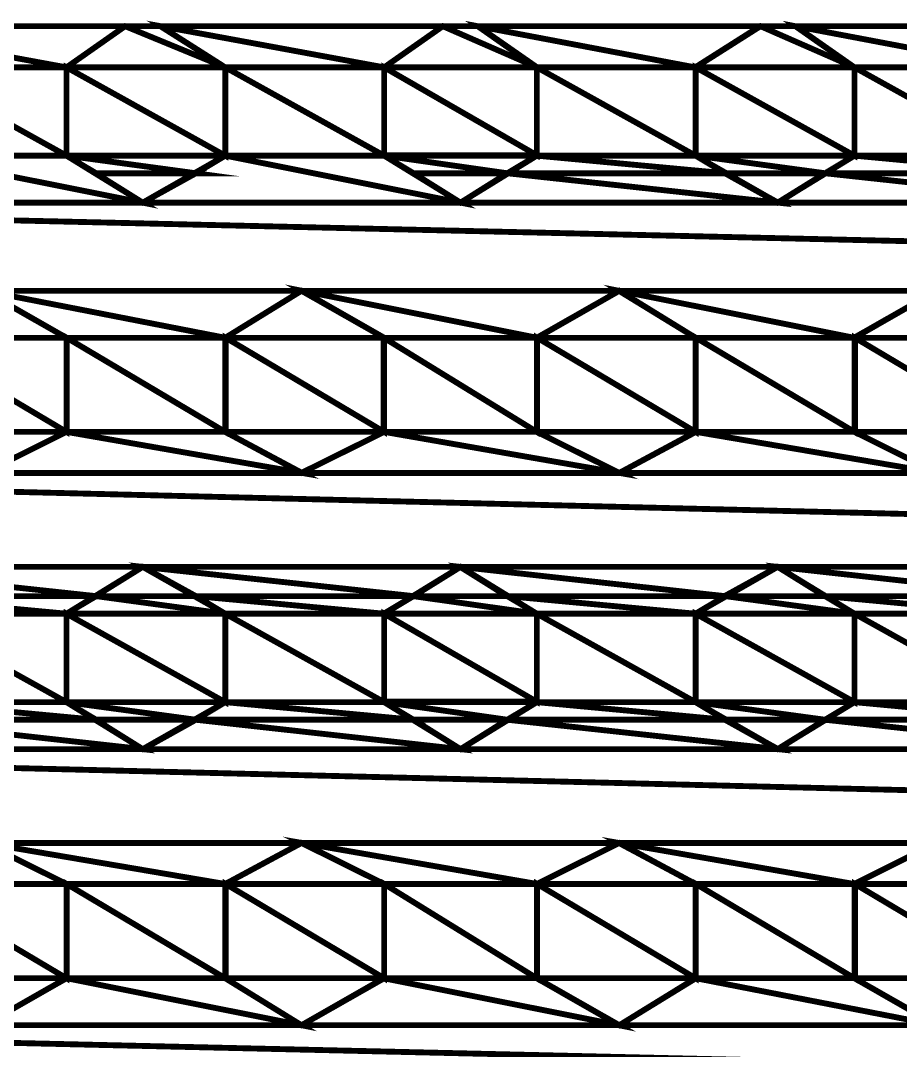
# Model space of a CAD drawing. Header units: metres. Extents: x -593 to 248, y 430 to 1024.
# Drawn here: x -407.53 to -401.18, y 551.01 to 558.44 of the extents above; entities that cross this region are included whole.
import ezdxf

# ---------------------------------------------------------------- set-up
doc = ezdxf.new("R2010")
doc.units = ezdxf.units.M
doc.header["$MEASUREMENT"] = 0
for name, color, linetype in [('C00-00-00-BLACK', 7, 'Continuous'), ('C62-64-65', 252, 'Continuous'), ('C93-95-97', 253, 'Continuous')]:
    doc.layers.add(name, color=color, linetype=linetype)

msp = doc.modelspace()

# ---------------------------------------------------------------- linework, layer by layer
at = {"layer": 'C00-00-00-BLACK', "const_width": 0.0423}
for points in [[(-413.0908, 558.3948), (-385.7358, 558.3948)], [(-407.1958, 558.0978), (-406.7728, 558.3948)], [(-406.5188, 558.3948), (-406.0508, 558.0978)], [(-404.9048, 558.0978), (-404.4818, 558.3948)], [(-404.2278, 558.3948), (-403.8038, 558.0978)], [(-402.6588, 558.0978), (-402.1938, 558.3948)], [(-401.9368, 558.3948), (-401.5128, 558.0978)], [(-407.1958, 558.0978), (-407.1958, 557.4608)], [(-406.0508, 558.0978), (-406.0508, 557.4608)], [(-404.9048, 558.0978), (-404.9048, 557.4608)], [(-403.8038, 558.0978), (-403.8038, 557.4608)], [(-402.6588, 558.0978), (-402.6588, 557.4608)], [(-401.5128, 558.0978), (-401.5128, 557.4608)], [(-407.1958, 557.4608), (-406.6458, 557.1218)], [(-406.6458, 557.1218), (-406.0508, 557.4608)], [(-404.9048, 557.4608), (-404.3538, 557.1218)], [(-404.3538, 557.1218), (-403.8038, 557.4608)], [(-402.6588, 557.4608), (-402.0668, 557.1218)], [(-402.0668, 557.1218), (-401.5128, 557.4608)], [(-407.7898, 556.4858), (-407.1958, 556.1468)], [(-406.0508, 556.1468), (-405.5008, 556.4858)], [(-405.5008, 556.4858), (-404.9048, 556.1468)], [(-403.8038, 556.1468), (-403.2088, 556.4858)], [(-403.2088, 556.4858), (-402.6588, 556.1468)], [(-401.5128, 556.1468), (-400.9208, 556.4858)], [(-407.1958, 556.1468), (-407.1958, 555.4678)], [(-406.0508, 556.1468), (-406.0508, 555.4678)], [(-404.9048, 556.1468), (-404.9048, 555.4678)], [(-403.8038, 556.1468), (-403.8038, 555.4678)], [(-402.6588, 556.1468), (-402.6588, 555.4678)], [(-401.5128, 556.1468), (-401.5128, 555.4678)], [(-407.7898, 555.1718), (-407.1958, 555.4678)], [(-406.0508, 555.4678), (-405.5008, 555.1718)], [(-405.5008, 555.1718), (-404.9048, 555.4678)], [(-403.8038, 555.4678), (-403.2088, 555.1718)], [(-403.2088, 555.1718), (-402.6588, 555.4678)], [(-401.5128, 555.4678), (-400.9208, 555.1718)], [(-407.1958, 554.1558), (-406.6458, 554.4938)], [(-406.6458, 554.4938), (-406.0508, 554.1558)], [(-404.9048, 554.1558), (-404.3538, 554.4938)], [(-404.3538, 554.4938), (-403.8038, 554.1558)], [(-402.6588, 554.1558), (-402.0668, 554.4938)], [(-402.0668, 554.4938), (-401.5128, 554.1558)], [(-407.1958, 554.1558), (-407.1958, 553.5178)], [(-406.0508, 554.1558), (-406.0508, 553.5178)], [(-404.9048, 554.1558), (-404.9048, 553.5178)], [(-403.8038, 554.1558), (-403.8038, 553.5178)], [(-402.6588, 554.1558), (-402.6588, 553.5178)], [(-401.5128, 554.1558), (-401.5128, 553.5178)], [(-407.1958, 553.5178), (-406.6458, 553.1788)], [(-406.6458, 553.1788), (-406.0508, 553.5178)], [(-404.9048, 553.5178), (-404.3538, 553.1788)], [(-404.3538, 553.1788), (-403.8038, 553.5178)], [(-402.6588, 553.5178), (-402.0668, 553.1788)], [(-402.0668, 553.1788), (-401.5128, 553.5178)], [(-407.7898, 552.5018), (-407.1958, 552.2058)], [(-406.0508, 552.2058), (-405.5008, 552.5018)], [(-405.5008, 552.5018), (-404.9048, 552.2058)], [(-403.8038, 552.2058), (-403.2088, 552.5018)], [(-403.2088, 552.5018), (-402.6588, 552.2058)], [(-401.5128, 552.2058), (-400.9208, 552.5018)], [(-407.1958, 552.2058), (-407.1958, 551.5258)], [(-406.0508, 552.2058), (-406.0508, 551.5258)], [(-404.9048, 552.2058), (-404.9048, 551.5258)], [(-403.8038, 552.2058), (-403.8038, 551.5258)], [(-402.6588, 552.2058), (-402.6588, 551.5258)], [(-401.5128, 552.2058), (-401.5128, 551.5258)], [(-407.7898, 551.1868), (-407.1958, 551.5258)], [(-406.0508, 551.5258), (-405.5008, 551.1868)], [(-405.5008, 551.1868), (-404.9048, 551.5258)], [(-403.8038, 551.5258), (-403.2088, 551.1868)], [(-403.2088, 551.1868), (-402.6588, 551.5258)], [(-401.5128, 551.5258), (-400.9208, 551.1868)]]:
    msp.add_lwpolyline(points, dxfattribs=at)
at = {"layer": 'C62-64-65', "const_width": 0.0423}
for points in [[(-406.7728, 558.3948), (-406.0508, 558.0978), (-407.1958, 558.0978), (-406.7728, 558.3948)], [(-406.5188, 558.3948), (-406.7728, 558.3948), (-406.0508, 558.0978), (-406.5188, 558.3948)], [(-404.4818, 558.3948), (-403.8018, 558.0978), (-404.9048, 558.0978), (-404.4818, 558.3948)], [(-404.2278, 558.3948), (-404.4818, 558.3948), (-403.8018, 558.0978), (-404.2278, 558.3948)], [(-402.1908, 558.3948), (-401.5128, 558.0978), (-402.6588, 558.0978), (-402.1908, 558.3948)], [(-401.9368, 558.3948), (-402.1908, 558.3948), (-401.5128, 558.0978), (-401.9368, 558.3948)], [(-406.0508, 558.0978), (-407.1958, 558.0978), (-406.0508, 557.4608), (-406.0508, 558.0978)], [(-407.1958, 558.0978), (-406.0508, 557.4608), (-407.1958, 557.4608), (-407.1958, 558.0978)], [(-403.8038, 558.0978), (-404.9048, 558.0978), (-403.8038, 557.4638), (-403.8038, 558.0978)], [(-404.9048, 558.0978), (-403.8038, 557.4638), (-404.9048, 557.4638), (-404.9048, 558.0978)], [(-401.5128, 558.0978), (-402.6588, 558.0978), (-401.5128, 557.4608), (-401.5128, 558.0978)], [(-402.6588, 558.0978), (-401.5128, 557.4608), (-402.6588, 557.4608), (-402.6588, 558.0978)], [(-407.1958, 557.4608), (-406.2628, 557.3338), (-406.9818, 557.3338), (-407.1958, 557.4608)], [(-404.9048, 557.4608), (-404.0168, 557.3338), (-404.6928, 557.3338), (-404.9048, 557.4608)], [(-402.6588, 557.4608), (-401.7248, 557.3338), (-402.4448, 557.3338), (-402.6588, 557.4608)], [(-406.0508, 557.4608), (-407.1958, 557.4608), (-406.2628, 557.3338), (-406.0508, 557.4608)], [(-403.8038, 557.4608), (-404.9048, 557.4608), (-404.0168, 557.3338), (-403.8038, 557.4608)], [(-401.5128, 557.4608), (-402.6588, 557.4608), (-401.7248, 557.3338), (-401.5128, 557.4608)], [(-406.9848, 557.3338), (-406.2628, 557.3338), (-406.6458, 557.1218), (-406.9848, 557.3338)], [(-404.6928, 557.3338), (-404.0168, 557.3338), (-404.3538, 557.1218), (-404.6928, 557.3338)], [(-402.4468, 557.3338), (-401.7248, 557.3338), (-402.0668, 557.1218), (-402.4468, 557.3338)], [(-407.7898, 556.4858), (-407.1958, 556.1468), (-408.3428, 556.1468), (-407.7898, 556.4858)], [(-405.5008, 556.4858), (-404.9048, 556.1468), (-406.0508, 556.1468), (-405.5008, 556.4858)], [(-403.2088, 556.4858), (-402.6588, 556.1468), (-403.8038, 556.1468), (-403.2088, 556.4858)], [(-400.9208, 556.4858), (-400.3678, 556.1468), (-401.5128, 556.1468), (-400.9208, 556.4858)], [(-407.1958, 556.1468), (-408.3398, 556.1468), (-407.1958, 555.4678), (-407.1958, 556.1468)], [(-408.3398, 556.1468), (-407.1958, 555.4678), (-408.3398, 555.4678), (-408.3398, 556.1468)], [(-404.9048, 556.1468), (-406.0478, 556.1468), (-404.9048, 555.4678), (-404.9048, 556.1468)], [(-406.0478, 556.1468), (-404.9048, 555.4678), (-406.0478, 555.4678), (-406.0478, 556.1468)], [(-402.6588, 556.1468), (-403.8018, 556.1468), (-402.6588, 555.4678), (-402.6588, 556.1468)], [(-403.8018, 556.1468), (-402.6588, 555.4678), (-403.8018, 555.4678), (-403.8018, 556.1468)], [(-400.3678, 556.1468), (-401.5098, 556.1468), (-400.3678, 555.4678), (-400.3678, 556.1468)], [(-401.5098, 556.1468), (-400.3678, 555.4678), (-401.5098, 555.4678), (-401.5098, 556.1468)], [(-408.3428, 555.4678), (-407.1958, 555.4678), (-407.7898, 555.1718), (-408.3428, 555.4678)], [(-406.0508, 555.4678), (-404.9048, 555.4678), (-405.5008, 555.1718), (-406.0508, 555.4678)], [(-403.8038, 555.4678), (-402.6588, 555.4678), (-403.2088, 555.1718), (-403.8038, 555.4678)], [(-401.5128, 555.4678), (-400.3678, 555.4678), (-400.9208, 555.1718), (-401.5128, 555.4678)], [(-406.6458, 554.4938), (-406.2628, 554.2828), (-406.9848, 554.2828), (-406.6458, 554.4938)], [(-404.3538, 554.4938), (-404.0168, 554.2828), (-404.6928, 554.2828), (-404.3538, 554.4938)], [(-402.0668, 554.4938), (-401.7248, 554.2828), (-402.4468, 554.2828), (-402.0668, 554.4938)], [(-406.2628, 554.2828), (-406.9818, 554.2828), (-406.0508, 554.1558), (-406.2628, 554.2828)], [(-406.9818, 554.2828), (-406.0508, 554.1558), (-407.1958, 554.1558), (-406.9818, 554.2828)], [(-404.0168, 554.2828), (-404.6958, 554.2828), (-403.8038, 554.1558), (-404.0168, 554.2828)], [(-404.6958, 554.2828), (-403.8038, 554.1558), (-404.9078, 554.1558), (-404.6958, 554.2828)], [(-401.7248, 554.2828), (-402.4448, 554.2828), (-401.5128, 554.1558), (-401.7248, 554.2828)], [(-402.4448, 554.2828), (-401.5128, 554.1558), (-402.6588, 554.1558), (-402.4448, 554.2828)], [(-406.0508, 554.1558), (-407.1958, 554.1558), (-406.0508, 553.5178), (-406.0508, 554.1558)], [(-407.1958, 554.1558), (-406.0508, 553.5178), (-407.1958, 553.5178), (-407.1958, 554.1558)], [(-403.8038, 554.1558), (-404.9048, 554.1558), (-403.8038, 553.5208), (-403.8038, 554.1558)], [(-404.9048, 554.1558), (-403.8038, 553.5208), (-404.9048, 553.5208), (-404.9048, 554.1558)], [(-401.5128, 554.1558), (-402.6588, 554.1558), (-401.5128, 553.5178), (-401.5128, 554.1558)], [(-402.6588, 554.1558), (-401.5128, 553.5178), (-402.6588, 553.5178), (-402.6588, 554.1558)], [(-407.1958, 553.5178), (-406.2628, 553.3908), (-406.9818, 553.3908), (-407.1958, 553.5178)], [(-404.9048, 553.5178), (-404.0168, 553.3908), (-404.6928, 553.3908), (-404.9048, 553.5178)], [(-402.6588, 553.5178), (-401.7248, 553.3908), (-402.4448, 553.3908), (-402.6588, 553.5178)], [(-406.0508, 553.5178), (-407.1958, 553.5178), (-406.2628, 553.3908), (-406.0508, 553.5178)], [(-403.8038, 553.5178), (-404.9048, 553.5178), (-404.0168, 553.3908), (-403.8038, 553.5178)], [(-401.5128, 553.5178), (-402.6588, 553.5178), (-401.7248, 553.3908), (-401.5128, 553.5178)], [(-406.9848, 553.3908), (-406.2628, 553.3908), (-406.6458, 553.1788), (-406.9848, 553.3908)], [(-404.6928, 553.3908), (-404.0168, 553.3908), (-404.3538, 553.1788), (-404.6928, 553.3908)], [(-402.4468, 553.3908), (-401.7248, 553.3908), (-402.0668, 553.1788), (-402.4468, 553.3908)], [(-407.7898, 552.5018), (-407.1958, 552.2058), (-408.3428, 552.2058), (-407.7898, 552.5018)], [(-405.5008, 552.5018), (-404.9048, 552.2058), (-406.0508, 552.2058), (-405.5008, 552.5018)], [(-403.2088, 552.5018), (-402.6588, 552.2058), (-403.8038, 552.2058), (-403.2088, 552.5018)], [(-400.9208, 552.5018), (-400.3678, 552.2058), (-401.5128, 552.2058), (-400.9208, 552.5018)], [(-407.1958, 552.2058), (-408.3398, 552.2058), (-407.1958, 551.5258), (-407.1958, 552.2058)], [(-408.3398, 552.2058), (-407.1958, 551.5258), (-408.3398, 551.5258), (-408.3398, 552.2058)], [(-404.9048, 552.2058), (-406.0478, 552.2058), (-404.9048, 551.5258), (-404.9048, 552.2058)], [(-406.0478, 552.2058), (-404.9048, 551.5258), (-406.0478, 551.5258), (-406.0478, 552.2058)], [(-402.6588, 552.2058), (-403.8018, 552.2058), (-402.6588, 551.5258), (-402.6588, 552.2058)], [(-403.8018, 552.2058), (-402.6588, 551.5258), (-403.8018, 551.5258), (-403.8018, 552.2058)], [(-400.3678, 552.2058), (-401.5098, 552.2058), (-400.3678, 551.5258), (-400.3678, 552.2058)], [(-401.5098, 552.2058), (-400.3678, 551.5258), (-401.5098, 551.5258), (-401.5098, 552.2058)], [(-408.3428, 551.5258), (-407.1958, 551.5258), (-407.7898, 551.1868), (-408.3428, 551.5258)], [(-406.0508, 551.5258), (-404.9048, 551.5258), (-405.5008, 551.1868), (-406.0508, 551.5258)], [(-403.8038, 551.5258), (-402.6588, 551.5258), (-403.2088, 551.1868), (-403.8038, 551.5258)], [(-401.5128, 551.5258), (-400.3678, 551.5258), (-400.9208, 551.1868), (-401.5128, 551.5258)]]:
    msp.add_lwpolyline(points, close=True, dxfattribs=at)
at = {"layer": 'C62-64-65'}
for points in [[(-406.7728, 558.3948), (-406.0508, 558.0978), (-407.1958, 558.0978), (-406.7728, 558.3948)], [(-406.5188, 558.3948), (-406.7728, 558.3948), (-406.0508, 558.0978), (-406.5188, 558.3948)], [(-404.4818, 558.3948), (-403.8018, 558.0978), (-404.9048, 558.0978), (-404.4818, 558.3948)], [(-404.2278, 558.3948), (-404.4818, 558.3948), (-403.8018, 558.0978), (-404.2278, 558.3948)], [(-402.1908, 558.3948), (-401.5128, 558.0978), (-402.6588, 558.0978), (-402.1908, 558.3948)], [(-401.9368, 558.3948), (-402.1908, 558.3948), (-401.5128, 558.0978), (-401.9368, 558.3948)], [(-406.0508, 558.0978), (-407.1958, 558.0978), (-406.0508, 557.4608), (-406.0508, 558.0978)], [(-407.1958, 558.0978), (-406.0508, 557.4608), (-407.1958, 557.4608), (-407.1958, 558.0978)], [(-403.8038, 558.0978), (-404.9048, 558.0978), (-403.8038, 557.4638), (-403.8038, 558.0978)], [(-404.9048, 558.0978), (-403.8038, 557.4638), (-404.9048, 557.4638), (-404.9048, 558.0978)], [(-401.5128, 558.0978), (-402.6588, 558.0978), (-401.5128, 557.4608), (-401.5128, 558.0978)], [(-402.6588, 558.0978), (-401.5128, 557.4608), (-402.6588, 557.4608), (-402.6588, 558.0978)], [(-406.0508, 557.4608), (-407.1958, 557.4608), (-406.2628, 557.3338), (-406.0508, 557.4608)], [(-407.1958, 557.4608), (-406.2628, 557.3338), (-406.9818, 557.3338), (-407.1958, 557.4608)], [(-403.8038, 557.4608), (-404.9048, 557.4608), (-404.0168, 557.3338), (-403.8038, 557.4608)], [(-404.9048, 557.4608), (-404.0168, 557.3338), (-404.6928, 557.3338), (-404.9048, 557.4608)], [(-401.5128, 557.4608), (-402.6588, 557.4608), (-401.7248, 557.3338), (-401.5128, 557.4608)], [(-402.6588, 557.4608), (-401.7248, 557.3338), (-402.4448, 557.3338), (-402.6588, 557.4608)], [(-406.9848, 557.3338), (-406.2628, 557.3338), (-406.6458, 557.1218), (-406.9848, 557.3338)], [(-404.6928, 557.3338), (-404.0168, 557.3338), (-404.3538, 557.1218), (-404.6928, 557.3338)], [(-402.4468, 557.3338), (-401.7248, 557.3338), (-402.0668, 557.1218), (-402.4468, 557.3338)], [(-407.7898, 556.4858), (-407.1958, 556.1468), (-408.3428, 556.1468), (-407.7898, 556.4858)], [(-405.5008, 556.4858), (-404.9048, 556.1468), (-406.0508, 556.1468), (-405.5008, 556.4858)], [(-403.2088, 556.4858), (-402.6588, 556.1468), (-403.8038, 556.1468), (-403.2088, 556.4858)], [(-400.9208, 556.4858), (-400.3678, 556.1468), (-401.5128, 556.1468), (-400.9208, 556.4858)], [(-407.1958, 556.1468), (-408.3398, 556.1468), (-407.1958, 555.4678), (-407.1958, 556.1468)], [(-408.3398, 556.1468), (-407.1958, 555.4678), (-408.3398, 555.4678), (-408.3398, 556.1468)], [(-404.9048, 556.1468), (-406.0478, 556.1468), (-404.9048, 555.4678), (-404.9048, 556.1468)], [(-406.0478, 556.1468), (-404.9048, 555.4678), (-406.0478, 555.4678), (-406.0478, 556.1468)], [(-402.6588, 556.1468), (-403.8018, 556.1468), (-402.6588, 555.4678), (-402.6588, 556.1468)], [(-403.8018, 556.1468), (-402.6588, 555.4678), (-403.8018, 555.4678), (-403.8018, 556.1468)], [(-400.3678, 556.1468), (-401.5098, 556.1468), (-400.3678, 555.4678), (-400.3678, 556.1468)], [(-401.5098, 556.1468), (-400.3678, 555.4678), (-401.5098, 555.4678), (-401.5098, 556.1468)], [(-408.3428, 555.4678), (-407.1958, 555.4678), (-407.7898, 555.1718), (-408.3428, 555.4678)], [(-406.0508, 555.4678), (-404.9048, 555.4678), (-405.5008, 555.1718), (-406.0508, 555.4678)], [(-403.8038, 555.4678), (-402.6588, 555.4678), (-403.2088, 555.1718), (-403.8038, 555.4678)], [(-401.5128, 555.4678), (-400.3678, 555.4678), (-400.9208, 555.1718), (-401.5128, 555.4678)], [(-406.6458, 554.4938), (-406.2628, 554.2828), (-406.9848, 554.2828), (-406.6458, 554.4938)], [(-404.3538, 554.4938), (-404.0168, 554.2828), (-404.6928, 554.2828), (-404.3538, 554.4938)], [(-402.0668, 554.4938), (-401.7248, 554.2828), (-402.4468, 554.2828), (-402.0668, 554.4938)], [(-406.9818, 554.2828), (-406.0508, 554.1558), (-407.1958, 554.1558), (-406.9818, 554.2828)], [(-406.2628, 554.2828), (-406.9818, 554.2828), (-406.0508, 554.1558), (-406.2628, 554.2828)], [(-404.6958, 554.2828), (-403.8038, 554.1558), (-404.9078, 554.1558), (-404.6958, 554.2828)], [(-404.0168, 554.2828), (-404.6958, 554.2828), (-403.8038, 554.1558), (-404.0168, 554.2828)], [(-402.4448, 554.2828), (-401.5128, 554.1558), (-402.6588, 554.1558), (-402.4448, 554.2828)], [(-401.7248, 554.2828), (-402.4448, 554.2828), (-401.5128, 554.1558), (-401.7248, 554.2828)], [(-406.0508, 554.1558), (-407.1958, 554.1558), (-406.0508, 553.5178), (-406.0508, 554.1558)], [(-407.1958, 554.1558), (-406.0508, 553.5178), (-407.1958, 553.5178), (-407.1958, 554.1558)], [(-403.8038, 554.1558), (-404.9048, 554.1558), (-403.8038, 553.5208), (-403.8038, 554.1558)], [(-404.9048, 554.1558), (-403.8038, 553.5208), (-404.9048, 553.5208), (-404.9048, 554.1558)], [(-401.5128, 554.1558), (-402.6588, 554.1558), (-401.5128, 553.5178), (-401.5128, 554.1558)], [(-402.6588, 554.1558), (-401.5128, 553.5178), (-402.6588, 553.5178), (-402.6588, 554.1558)], [(-406.0508, 553.5178), (-407.1958, 553.5178), (-406.2628, 553.3908), (-406.0508, 553.5178)], [(-407.1958, 553.5178), (-406.2628, 553.3908), (-406.9818, 553.3908), (-407.1958, 553.5178)], [(-403.8038, 553.5178), (-404.9048, 553.5178), (-404.0168, 553.3908), (-403.8038, 553.5178)], [(-404.9048, 553.5178), (-404.0168, 553.3908), (-404.6928, 553.3908), (-404.9048, 553.5178)], [(-401.5128, 553.5178), (-402.6588, 553.5178), (-401.7248, 553.3908), (-401.5128, 553.5178)], [(-402.6588, 553.5178), (-401.7248, 553.3908), (-402.4448, 553.3908), (-402.6588, 553.5178)], [(-406.9848, 553.3908), (-406.2628, 553.3908), (-406.6458, 553.1788), (-406.9848, 553.3908)], [(-404.6928, 553.3908), (-404.0168, 553.3908), (-404.3538, 553.1788), (-404.6928, 553.3908)], [(-402.4468, 553.3908), (-401.7248, 553.3908), (-402.0668, 553.1788), (-402.4468, 553.3908)], [(-407.7898, 552.5018), (-407.1958, 552.2058), (-408.3428, 552.2058), (-407.7898, 552.5018)], [(-405.5008, 552.5018), (-404.9048, 552.2058), (-406.0508, 552.2058), (-405.5008, 552.5018)], [(-403.2088, 552.5018), (-402.6588, 552.2058), (-403.8038, 552.2058), (-403.2088, 552.5018)], [(-400.9208, 552.5018), (-400.3678, 552.2058), (-401.5128, 552.2058), (-400.9208, 552.5018)], [(-407.1958, 552.2058), (-408.3398, 552.2058), (-407.1958, 551.5258), (-407.1958, 552.2058)], [(-408.3398, 552.2058), (-407.1958, 551.5258), (-408.3398, 551.5258), (-408.3398, 552.2058)], [(-404.9048, 552.2058), (-406.0478, 552.2058), (-404.9048, 551.5258), (-404.9048, 552.2058)], [(-406.0478, 552.2058), (-404.9048, 551.5258), (-406.0478, 551.5258), (-406.0478, 552.2058)], [(-402.6588, 552.2058), (-403.8018, 552.2058), (-402.6588, 551.5258), (-402.6588, 552.2058)], [(-403.8018, 552.2058), (-402.6588, 551.5258), (-403.8018, 551.5258), (-403.8018, 552.2058)], [(-400.3678, 552.2058), (-401.5098, 552.2058), (-400.3678, 551.5258), (-400.3678, 552.2058)], [(-401.5098, 552.2058), (-400.3678, 551.5258), (-401.5098, 551.5258), (-401.5098, 552.2058)], [(-408.3428, 551.5258), (-407.1958, 551.5258), (-407.7898, 551.1868), (-408.3428, 551.5258)], [(-406.0508, 551.5258), (-404.9048, 551.5258), (-405.5008, 551.1868), (-406.0508, 551.5258)], [(-403.8038, 551.5258), (-402.6588, 551.5258), (-403.2088, 551.1868), (-403.8038, 551.5258)], [(-401.5128, 551.5258), (-400.3678, 551.5258), (-400.9208, 551.1868), (-401.5128, 551.5258)]]:
    msp.add_lwpolyline(points, close=True, dxfattribs=at)
at = {"layer": 'C93-95-97', "const_width": 0.0423}
for points in [[(-406.7728, 558.3948), (-408.8078, 558.3948), (-407.1958, 558.0978), (-406.7728, 558.3948)], [(-408.8078, 558.3948), (-407.1958, 558.0978), (-408.3428, 558.0978), (-408.8078, 558.3948)], [(-404.4818, 558.3948), (-406.5168, 558.3948), (-404.9048, 558.0978), (-404.4818, 558.3948)], [(-406.5168, 558.3948), (-404.9048, 558.0978), (-406.0508, 558.0978), (-406.5168, 558.3948)], [(-402.1938, 558.3948), (-404.2298, 558.3948), (-402.6618, 558.0978), (-402.1938, 558.3948)], [(-404.2298, 558.3948), (-402.6618, 558.0978), (-403.8068, 558.0978), (-404.2298, 558.3948)], [(-399.9018, 558.3948), (-401.9388, 558.3948), (-400.3708, 558.0978), (-399.9018, 558.3948)], [(-401.9388, 558.3948), (-400.3708, 558.0978), (-401.5158, 558.0978), (-401.9388, 558.3948)], [(-407.1958, 558.0978), (-408.3428, 558.0978), (-407.1958, 557.4608), (-407.1958, 558.0978)], [(-408.3428, 558.0978), (-407.1958, 557.4608), (-408.3428, 557.4608), (-408.3428, 558.0978)], [(-404.9048, 558.0978), (-406.0508, 558.0978), (-404.9048, 557.4608), (-404.9048, 558.0978)], [(-406.0508, 558.0978), (-404.9048, 557.4608), (-406.0508, 557.4608), (-406.0508, 558.0978)], [(-402.6588, 558.0978), (-403.8038, 558.0978), (-402.6588, 557.4608), (-402.6588, 558.0978)], [(-403.8038, 558.0978), (-402.6588, 557.4608), (-403.8038, 557.4608), (-403.8038, 558.0978)], [(-400.3678, 558.0978), (-401.5128, 558.0978), (-400.3678, 557.4608), (-400.3678, 558.0978)], [(-401.5128, 558.0978), (-400.3678, 557.4608), (-401.5128, 557.4608), (-401.5128, 558.0978)], [(-408.3428, 557.4608), (-406.6458, 557.1218), (-408.9348, 557.1218), (-408.3428, 557.4608)], [(-407.1958, 557.4608), (-408.3428, 557.4608), (-406.6458, 557.1218), (-407.1958, 557.4608)], [(-406.0508, 557.4608), (-404.3538, 557.1218), (-406.6428, 557.1218), (-406.0508, 557.4608)], [(-404.9048, 557.4608), (-406.0508, 557.4608), (-404.3538, 557.1218), (-404.9048, 557.4608)], [(-402.6588, 557.4608), (-403.8038, 557.4608), (-402.4468, 557.3338), (-402.6588, 557.4608)], [(-403.8038, 557.4608), (-402.4468, 557.3338), (-404.0168, 557.3338), (-403.8038, 557.4608)], [(-400.3678, 557.4608), (-401.5128, 557.4608), (-400.1558, 557.3338), (-400.3678, 557.4608)], [(-401.5128, 557.4608), (-400.1558, 557.3338), (-401.7248, 557.3338), (-401.5128, 557.4608)], [(-404.0168, 557.3338), (-402.0638, 557.1218), (-404.3538, 557.1218), (-404.0168, 557.3338)], [(-402.4468, 557.3338), (-404.0168, 557.3338), (-402.0638, 557.1218), (-402.4468, 557.3338)], [(-401.7248, 557.3338), (-399.7728, 557.1218), (-402.0638, 557.1218), (-401.7248, 557.3338)], [(-400.1558, 557.3338), (-401.7248, 557.3338), (-399.7728, 557.1218), (-400.1558, 557.3338)], [(-413.0908, 557.1218), (-385.7358, 556.4858), (-413.0908, 556.4858), (-413.0908, 557.1218)], [(-385.7358, 557.1218), (-413.0908, 557.1218), (-385.7358, 556.4858), (-385.7358, 557.1218)], [(-407.7908, 556.4858), (-406.0508, 556.1468), (-407.1958, 556.1468), (-407.7908, 556.4858)], [(-405.4978, 556.4858), (-403.8018, 556.1468), (-404.9048, 556.1468), (-405.4978, 556.4858)], [(-403.2118, 556.4858), (-401.5158, 556.1468), (-402.6588, 556.1468), (-403.2118, 556.4858)], [(-405.5008, 556.4858), (-407.7908, 556.4858), (-406.0508, 556.1468), (-405.5008, 556.4858)], [(-403.2088, 556.4858), (-405.4978, 556.4858), (-403.8018, 556.1468), (-403.2088, 556.4858)], [(-400.9208, 556.4858), (-403.2118, 556.4858), (-401.5158, 556.1468), (-400.9208, 556.4858)], [(-406.0508, 556.1468), (-407.1948, 556.1468), (-406.0508, 555.4678), (-406.0508, 556.1468)], [(-407.1948, 556.1468), (-406.0508, 555.4678), (-407.1948, 555.4678), (-407.1948, 556.1468)], [(-403.8038, 556.1468), (-404.9078, 556.1468), (-403.8038, 555.4678), (-403.8038, 556.1468)], [(-404.9078, 556.1468), (-403.8038, 555.4678), (-404.9078, 555.4678), (-404.9078, 556.1468)], [(-401.5128, 556.1468), (-402.6568, 556.1468), (-401.5128, 555.4678), (-401.5128, 556.1468)], [(-402.6568, 556.1468), (-401.5128, 555.4678), (-402.6568, 555.4678), (-402.6568, 556.1468)], [(-407.1958, 555.4678), (-405.4978, 555.1718), (-407.7898, 555.1718), (-407.1958, 555.4678)], [(-406.0508, 555.4678), (-407.1958, 555.4678), (-405.4978, 555.1718), (-406.0508, 555.4678)], [(-404.9048, 555.4678), (-403.2088, 555.1718), (-405.5008, 555.1718), (-404.9048, 555.4678)], [(-403.8038, 555.4678), (-404.9048, 555.4678), (-403.2088, 555.1718), (-403.8038, 555.4678)], [(-402.6568, 555.4678), (-400.9178, 555.1718), (-403.2088, 555.1718), (-402.6568, 555.4678)], [(-401.5128, 555.4678), (-402.6568, 555.4678), (-400.9178, 555.1718), (-401.5128, 555.4678)], [(-413.0908, 555.1718), (-385.7358, 554.4938), (-413.0908, 554.4938), (-413.0908, 555.1718)], [(-385.7358, 555.1718), (-413.0908, 555.1718), (-385.7358, 554.4938), (-385.7358, 555.1718)], [(-406.6458, 554.4938), (-408.9378, 554.4938), (-406.9848, 554.2828), (-406.6458, 554.4938)], [(-408.9378, 554.4938), (-406.9848, 554.2828), (-408.5528, 554.2828), (-408.9378, 554.4938)], [(-404.3538, 554.4938), (-406.6458, 554.4938), (-404.6928, 554.2828), (-404.3538, 554.4938)], [(-406.6458, 554.4938), (-404.6928, 554.2828), (-406.2628, 554.2828), (-406.6458, 554.4938)], [(-402.0668, 554.4938), (-404.3568, 554.4938), (-402.4498, 554.2828), (-402.0668, 554.4938)], [(-404.3568, 554.4938), (-402.4498, 554.2828), (-404.0198, 554.2828), (-404.3568, 554.4938)], [(-399.7748, 554.4938), (-402.0668, 554.4938), (-400.1578, 554.2828), (-399.7748, 554.4938)], [(-402.0668, 554.4938), (-400.1578, 554.2828), (-401.7278, 554.2828), (-402.0668, 554.4938)], [(-406.9848, 554.2828), (-408.5528, 554.2828), (-407.1958, 554.1558), (-406.9848, 554.2828)], [(-408.5528, 554.2828), (-407.1958, 554.1558), (-408.3428, 554.1558), (-408.5528, 554.2828)], [(-404.6928, 554.2828), (-406.2628, 554.2828), (-404.9048, 554.1558), (-404.6928, 554.2828)], [(-406.2628, 554.2828), (-404.9048, 554.1558), (-406.0508, 554.1558), (-406.2628, 554.2828)], [(-402.4468, 554.2828), (-404.0168, 554.2828), (-402.6588, 554.1558), (-402.4468, 554.2828)], [(-404.0168, 554.2828), (-402.6588, 554.1558), (-403.8038, 554.1558), (-404.0168, 554.2828)], [(-400.1558, 554.2828), (-401.7248, 554.2828), (-400.3678, 554.1558), (-400.1558, 554.2828)], [(-401.7248, 554.2828), (-400.3678, 554.1558), (-401.5128, 554.1558), (-401.7248, 554.2828)], [(-407.1958, 554.1558), (-408.3428, 554.1558), (-407.1958, 553.5178), (-407.1958, 554.1558)], [(-408.3428, 554.1558), (-407.1958, 553.5178), (-408.3428, 553.5178), (-408.3428, 554.1558)], [(-404.9048, 554.1558), (-406.0508, 554.1558), (-404.9048, 553.5178), (-404.9048, 554.1558)], [(-406.0508, 554.1558), (-404.9048, 553.5178), (-406.0508, 553.5178), (-406.0508, 554.1558)], [(-402.6588, 554.1558), (-403.8038, 554.1558), (-402.6588, 553.5178), (-402.6588, 554.1558)], [(-403.8038, 554.1558), (-402.6588, 553.5178), (-403.8038, 553.5178), (-403.8038, 554.1558)], [(-400.3678, 554.1558), (-401.5128, 554.1558), (-400.3678, 553.5178), (-400.3678, 554.1558)], [(-401.5128, 554.1558), (-400.3678, 553.5178), (-401.5128, 553.5178), (-401.5128, 554.1558)], [(-407.1958, 553.5178), (-408.3428, 553.5178), (-406.9848, 553.3908), (-407.1958, 553.5178)], [(-408.3428, 553.5178), (-406.9848, 553.3908), (-408.5528, 553.3908), (-408.3428, 553.5178)], [(-404.9048, 553.5178), (-406.0508, 553.5178), (-404.6928, 553.3908), (-404.9048, 553.5178)], [(-406.0508, 553.5178), (-404.6928, 553.3908), (-406.2628, 553.3908), (-406.0508, 553.5178)], [(-402.6588, 553.5178), (-403.8038, 553.5178), (-402.4468, 553.3908), (-402.6588, 553.5178)], [(-403.8038, 553.5178), (-402.4468, 553.3908), (-404.0168, 553.3908), (-403.8038, 553.5178)], [(-400.3678, 553.5178), (-401.5128, 553.5178), (-400.1558, 553.3908), (-400.3678, 553.5178)], [(-401.5128, 553.5178), (-400.1558, 553.3908), (-401.7248, 553.3908), (-401.5128, 553.5178)], [(-408.5528, 553.3908), (-406.6458, 553.1788), (-408.9348, 553.1788), (-408.5528, 553.3908)], [(-406.9848, 553.3908), (-408.5528, 553.3908), (-406.6458, 553.1788), (-406.9848, 553.3908)], [(-406.2628, 553.3908), (-404.3538, 553.1788), (-406.6428, 553.1788), (-406.2628, 553.3908)], [(-404.6928, 553.3908), (-406.2628, 553.3908), (-404.3538, 553.1788), (-404.6928, 553.3908)], [(-404.0168, 553.3908), (-402.0638, 553.1788), (-404.3538, 553.1788), (-404.0168, 553.3908)], [(-402.4468, 553.3908), (-404.0168, 553.3908), (-402.0638, 553.1788), (-402.4468, 553.3908)], [(-401.7248, 553.3908), (-399.7728, 553.1788), (-402.0638, 553.1788), (-401.7248, 553.3908)], [(-400.1558, 553.3908), (-401.7248, 553.3908), (-399.7728, 553.1788), (-400.1558, 553.3908)], [(-413.0908, 553.1788), (-385.7358, 552.5018), (-413.0908, 552.5018), (-413.0908, 553.1788)], [(-385.7358, 553.1788), (-413.0908, 553.1788), (-385.7358, 552.5018), (-385.7358, 553.1788)], [(-405.5008, 552.5018), (-407.7908, 552.5018), (-406.0508, 552.2058), (-405.5008, 552.5018)], [(-407.7908, 552.5018), (-406.0508, 552.2058), (-407.1958, 552.2058), (-407.7908, 552.5018)], [(-403.2088, 552.5018), (-405.4978, 552.5018), (-403.8018, 552.2058), (-403.2088, 552.5018)], [(-405.4978, 552.5018), (-403.8018, 552.2058), (-404.9048, 552.2058), (-405.4978, 552.5018)], [(-400.9208, 552.5018), (-403.2118, 552.5018), (-401.5158, 552.2058), (-400.9208, 552.5018)], [(-403.2118, 552.5018), (-401.5158, 552.2058), (-402.6588, 552.2058), (-403.2118, 552.5018)], [(-406.0508, 552.2058), (-407.1948, 552.2058), (-406.0508, 551.5258), (-406.0508, 552.2058)], [(-407.1948, 552.2058), (-406.0508, 551.5258), (-407.1948, 551.5258), (-407.1948, 552.2058)], [(-403.8038, 552.2058), (-404.9048, 552.2058), (-403.8038, 551.5258), (-403.8038, 552.2058)], [(-404.9048, 552.2058), (-403.8038, 551.5258), (-404.9048, 551.5258), (-404.9048, 552.2058)], [(-401.5128, 552.2058), (-402.6568, 552.2058), (-401.5128, 551.5258), (-401.5128, 552.2058)], [(-402.6568, 552.2058), (-401.5128, 551.5258), (-402.6568, 551.5258), (-402.6568, 552.2058)], [(-407.1958, 551.5258), (-405.5008, 551.1868), (-407.7898, 551.1868), (-407.1958, 551.5258)], [(-406.0508, 551.5258), (-407.1958, 551.5258), (-405.5008, 551.1868), (-406.0508, 551.5258)], [(-404.9078, 551.5258), (-403.2118, 551.1868), (-405.5008, 551.1868), (-404.9078, 551.5258)], [(-403.8038, 551.5258), (-404.9078, 551.5258), (-403.2118, 551.1868), (-403.8038, 551.5258)], [(-402.6568, 551.5258), (-400.9178, 551.1868), (-403.2088, 551.1868), (-402.6568, 551.5258)], [(-401.5128, 551.5258), (-402.6568, 551.5258), (-400.9178, 551.1868), (-401.5128, 551.5258)], [(-413.0908, 551.1868), (-385.7358, 550.5528), (-413.0908, 550.5528), (-413.0908, 551.1868)], [(-385.7358, 551.1868), (-413.0908, 551.1868), (-385.7358, 550.5528), (-385.7358, 551.1868)]]:
    msp.add_lwpolyline(points, close=True, dxfattribs=at)
at = {"layer": 'C93-95-97'}
for points in [[(-406.7728, 558.3948), (-408.8078, 558.3948), (-407.1958, 558.0978), (-406.7728, 558.3948)], [(-408.8078, 558.3948), (-407.1958, 558.0978), (-408.3428, 558.0978), (-408.8078, 558.3948)], [(-404.4818, 558.3948), (-406.5168, 558.3948), (-404.9048, 558.0978), (-404.4818, 558.3948)], [(-406.5168, 558.3948), (-404.9048, 558.0978), (-406.0508, 558.0978), (-406.5168, 558.3948)], [(-402.1938, 558.3948), (-404.2298, 558.3948), (-402.6618, 558.0978), (-402.1938, 558.3948)], [(-404.2298, 558.3948), (-402.6618, 558.0978), (-403.8068, 558.0978), (-404.2298, 558.3948)], [(-399.9018, 558.3948), (-401.9388, 558.3948), (-400.3708, 558.0978), (-399.9018, 558.3948)], [(-401.9388, 558.3948), (-400.3708, 558.0978), (-401.5158, 558.0978), (-401.9388, 558.3948)], [(-407.1958, 558.0978), (-408.3428, 558.0978), (-407.1958, 557.4608), (-407.1958, 558.0978)], [(-408.3428, 558.0978), (-407.1958, 557.4608), (-408.3428, 557.4608), (-408.3428, 558.0978)], [(-404.9048, 558.0978), (-406.0508, 558.0978), (-404.9048, 557.4608), (-404.9048, 558.0978)], [(-406.0508, 558.0978), (-404.9048, 557.4608), (-406.0508, 557.4608), (-406.0508, 558.0978)], [(-402.6588, 558.0978), (-403.8038, 558.0978), (-402.6588, 557.4608), (-402.6588, 558.0978)], [(-403.8038, 558.0978), (-402.6588, 557.4608), (-403.8038, 557.4608), (-403.8038, 558.0978)], [(-400.3678, 558.0978), (-401.5128, 558.0978), (-400.3678, 557.4608), (-400.3678, 558.0978)], [(-401.5128, 558.0978), (-400.3678, 557.4608), (-401.5128, 557.4608), (-401.5128, 558.0978)], [(-408.3428, 557.4608), (-406.6458, 557.1218), (-408.9348, 557.1218), (-408.3428, 557.4608)], [(-407.1958, 557.4608), (-408.3428, 557.4608), (-406.6458, 557.1218), (-407.1958, 557.4608)], [(-406.0508, 557.4608), (-404.3538, 557.1218), (-406.6428, 557.1218), (-406.0508, 557.4608)], [(-404.9048, 557.4608), (-406.0508, 557.4608), (-404.3538, 557.1218), (-404.9048, 557.4608)], [(-403.8038, 557.4608), (-402.4468, 557.3338), (-404.0168, 557.3338), (-403.8038, 557.4608)], [(-402.6588, 557.4608), (-403.8038, 557.4608), (-402.4468, 557.3338), (-402.6588, 557.4608)], [(-401.5128, 557.4608), (-400.1558, 557.3338), (-401.7248, 557.3338), (-401.5128, 557.4608)], [(-400.3678, 557.4608), (-401.5128, 557.4608), (-400.1558, 557.3338), (-400.3678, 557.4608)], [(-404.0168, 557.3338), (-402.0638, 557.1218), (-404.3538, 557.1218), (-404.0168, 557.3338)], [(-402.4468, 557.3338), (-404.0168, 557.3338), (-402.0638, 557.1218), (-402.4468, 557.3338)], [(-401.7248, 557.3338), (-399.7728, 557.1218), (-402.0638, 557.1218), (-401.7248, 557.3338)], [(-400.1558, 557.3338), (-401.7248, 557.3338), (-399.7728, 557.1218), (-400.1558, 557.3338)], [(-385.7358, 557.1218), (-413.0908, 557.1218), (-385.7358, 556.4858), (-385.7358, 557.1218)], [(-413.0908, 557.1218), (-385.7358, 556.4858), (-413.0908, 556.4858), (-413.0908, 557.1218)], [(-405.5008, 556.4858), (-407.7908, 556.4858), (-406.0508, 556.1468), (-405.5008, 556.4858)], [(-407.7908, 556.4858), (-406.0508, 556.1468), (-407.1958, 556.1468), (-407.7908, 556.4858)], [(-403.2088, 556.4858), (-405.4978, 556.4858), (-403.8018, 556.1468), (-403.2088, 556.4858)], [(-405.4978, 556.4858), (-403.8018, 556.1468), (-404.9048, 556.1468), (-405.4978, 556.4858)], [(-400.9208, 556.4858), (-403.2118, 556.4858), (-401.5158, 556.1468), (-400.9208, 556.4858)], [(-403.2118, 556.4858), (-401.5158, 556.1468), (-402.6588, 556.1468), (-403.2118, 556.4858)], [(-406.0508, 556.1468), (-407.1948, 556.1468), (-406.0508, 555.4678), (-406.0508, 556.1468)], [(-407.1948, 556.1468), (-406.0508, 555.4678), (-407.1948, 555.4678), (-407.1948, 556.1468)], [(-403.8038, 556.1468), (-404.9078, 556.1468), (-403.8038, 555.4678), (-403.8038, 556.1468)], [(-404.9078, 556.1468), (-403.8038, 555.4678), (-404.9078, 555.4678), (-404.9078, 556.1468)], [(-401.5128, 556.1468), (-402.6568, 556.1468), (-401.5128, 555.4678), (-401.5128, 556.1468)], [(-402.6568, 556.1468), (-401.5128, 555.4678), (-402.6568, 555.4678), (-402.6568, 556.1468)], [(-407.1958, 555.4678), (-405.4978, 555.1718), (-407.7898, 555.1718), (-407.1958, 555.4678)], [(-406.0508, 555.4678), (-407.1958, 555.4678), (-405.4978, 555.1718), (-406.0508, 555.4678)], [(-404.9048, 555.4678), (-403.2088, 555.1718), (-405.5008, 555.1718), (-404.9048, 555.4678)], [(-403.8038, 555.4678), (-404.9048, 555.4678), (-403.2088, 555.1718), (-403.8038, 555.4678)], [(-402.6568, 555.4678), (-400.9178, 555.1718), (-403.2088, 555.1718), (-402.6568, 555.4678)], [(-401.5128, 555.4678), (-402.6568, 555.4678), (-400.9178, 555.1718), (-401.5128, 555.4678)], [(-385.7358, 555.1718), (-413.0908, 555.1718), (-385.7358, 554.4938), (-385.7358, 555.1718)], [(-413.0908, 555.1718), (-385.7358, 554.4938), (-413.0908, 554.4938), (-413.0908, 555.1718)], [(-406.6458, 554.4938), (-408.9378, 554.4938), (-406.9848, 554.2828), (-406.6458, 554.4938)], [(-408.9378, 554.4938), (-406.9848, 554.2828), (-408.5528, 554.2828), (-408.9378, 554.4938)], [(-404.3538, 554.4938), (-406.6458, 554.4938), (-404.6928, 554.2828), (-404.3538, 554.4938)], [(-406.6458, 554.4938), (-404.6928, 554.2828), (-406.2628, 554.2828), (-406.6458, 554.4938)], [(-402.0668, 554.4938), (-404.3568, 554.4938), (-402.4498, 554.2828), (-402.0668, 554.4938)], [(-404.3568, 554.4938), (-402.4498, 554.2828), (-404.0198, 554.2828), (-404.3568, 554.4938)], [(-399.7748, 554.4938), (-402.0668, 554.4938), (-400.1578, 554.2828), (-399.7748, 554.4938)], [(-402.0668, 554.4938), (-400.1578, 554.2828), (-401.7278, 554.2828), (-402.0668, 554.4938)], [(-406.9848, 554.2828), (-408.5528, 554.2828), (-407.1958, 554.1558), (-406.9848, 554.2828)], [(-408.5528, 554.2828), (-407.1958, 554.1558), (-408.3428, 554.1558), (-408.5528, 554.2828)], [(-404.6928, 554.2828), (-406.2628, 554.2828), (-404.9048, 554.1558), (-404.6928, 554.2828)], [(-406.2628, 554.2828), (-404.9048, 554.1558), (-406.0508, 554.1558), (-406.2628, 554.2828)], [(-402.4468, 554.2828), (-404.0168, 554.2828), (-402.6588, 554.1558), (-402.4468, 554.2828)], [(-404.0168, 554.2828), (-402.6588, 554.1558), (-403.8038, 554.1558), (-404.0168, 554.2828)], [(-400.1558, 554.2828), (-401.7248, 554.2828), (-400.3678, 554.1558), (-400.1558, 554.2828)], [(-401.7248, 554.2828), (-400.3678, 554.1558), (-401.5128, 554.1558), (-401.7248, 554.2828)], [(-407.1958, 554.1558), (-408.3428, 554.1558), (-407.1958, 553.5178), (-407.1958, 554.1558)], [(-408.3428, 554.1558), (-407.1958, 553.5178), (-408.3428, 553.5178), (-408.3428, 554.1558)], [(-404.9048, 554.1558), (-406.0508, 554.1558), (-404.9048, 553.5178), (-404.9048, 554.1558)], [(-406.0508, 554.1558), (-404.9048, 553.5178), (-406.0508, 553.5178), (-406.0508, 554.1558)], [(-402.6588, 554.1558), (-403.8038, 554.1558), (-402.6588, 553.5178), (-402.6588, 554.1558)], [(-403.8038, 554.1558), (-402.6588, 553.5178), (-403.8038, 553.5178), (-403.8038, 554.1558)], [(-400.3678, 554.1558), (-401.5128, 554.1558), (-400.3678, 553.5178), (-400.3678, 554.1558)], [(-401.5128, 554.1558), (-400.3678, 553.5178), (-401.5128, 553.5178), (-401.5128, 554.1558)], [(-408.3428, 553.5178), (-406.9848, 553.3908), (-408.5528, 553.3908), (-408.3428, 553.5178)], [(-407.1958, 553.5178), (-408.3428, 553.5178), (-406.9848, 553.3908), (-407.1958, 553.5178)], [(-406.0508, 553.5178), (-404.6928, 553.3908), (-406.2628, 553.3908), (-406.0508, 553.5178)], [(-404.9048, 553.5178), (-406.0508, 553.5178), (-404.6928, 553.3908), (-404.9048, 553.5178)], [(-403.8038, 553.5178), (-402.4468, 553.3908), (-404.0168, 553.3908), (-403.8038, 553.5178)], [(-402.6588, 553.5178), (-403.8038, 553.5178), (-402.4468, 553.3908), (-402.6588, 553.5178)], [(-401.5128, 553.5178), (-400.1558, 553.3908), (-401.7248, 553.3908), (-401.5128, 553.5178)], [(-400.3678, 553.5178), (-401.5128, 553.5178), (-400.1558, 553.3908), (-400.3678, 553.5178)], [(-408.5528, 553.3908), (-406.6458, 553.1788), (-408.9348, 553.1788), (-408.5528, 553.3908)], [(-406.9848, 553.3908), (-408.5528, 553.3908), (-406.6458, 553.1788), (-406.9848, 553.3908)], [(-406.2628, 553.3908), (-404.3538, 553.1788), (-406.6428, 553.1788), (-406.2628, 553.3908)], [(-404.6928, 553.3908), (-406.2628, 553.3908), (-404.3538, 553.1788), (-404.6928, 553.3908)], [(-404.0168, 553.3908), (-402.0638, 553.1788), (-404.3538, 553.1788), (-404.0168, 553.3908)], [(-402.4468, 553.3908), (-404.0168, 553.3908), (-402.0638, 553.1788), (-402.4468, 553.3908)], [(-401.7248, 553.3908), (-399.7728, 553.1788), (-402.0638, 553.1788), (-401.7248, 553.3908)], [(-400.1558, 553.3908), (-401.7248, 553.3908), (-399.7728, 553.1788), (-400.1558, 553.3908)], [(-385.7358, 553.1788), (-413.0908, 553.1788), (-385.7358, 552.5018), (-385.7358, 553.1788)], [(-413.0908, 553.1788), (-385.7358, 552.5018), (-413.0908, 552.5018), (-413.0908, 553.1788)], [(-405.5008, 552.5018), (-407.7908, 552.5018), (-406.0508, 552.2058), (-405.5008, 552.5018)], [(-407.7908, 552.5018), (-406.0508, 552.2058), (-407.1958, 552.2058), (-407.7908, 552.5018)], [(-403.2088, 552.5018), (-405.4978, 552.5018), (-403.8018, 552.2058), (-403.2088, 552.5018)], [(-405.4978, 552.5018), (-403.8018, 552.2058), (-404.9048, 552.2058), (-405.4978, 552.5018)], [(-400.9208, 552.5018), (-403.2118, 552.5018), (-401.5158, 552.2058), (-400.9208, 552.5018)], [(-403.2118, 552.5018), (-401.5158, 552.2058), (-402.6588, 552.2058), (-403.2118, 552.5018)], [(-406.0508, 552.2058), (-407.1948, 552.2058), (-406.0508, 551.5258), (-406.0508, 552.2058)], [(-407.1948, 552.2058), (-406.0508, 551.5258), (-407.1948, 551.5258), (-407.1948, 552.2058)], [(-403.8038, 552.2058), (-404.9048, 552.2058), (-403.8038, 551.5258), (-403.8038, 552.2058)], [(-404.9048, 552.2058), (-403.8038, 551.5258), (-404.9048, 551.5258), (-404.9048, 552.2058)], [(-401.5128, 552.2058), (-402.6568, 552.2058), (-401.5128, 551.5258), (-401.5128, 552.2058)], [(-402.6568, 552.2058), (-401.5128, 551.5258), (-402.6568, 551.5258), (-402.6568, 552.2058)], [(-407.1958, 551.5258), (-405.5008, 551.1868), (-407.7898, 551.1868), (-407.1958, 551.5258)], [(-406.0508, 551.5258), (-407.1958, 551.5258), (-405.5008, 551.1868), (-406.0508, 551.5258)], [(-404.9078, 551.5258), (-403.2118, 551.1868), (-405.5008, 551.1868), (-404.9078, 551.5258)], [(-403.8038, 551.5258), (-404.9078, 551.5258), (-403.2118, 551.1868), (-403.8038, 551.5258)], [(-402.6568, 551.5258), (-400.9178, 551.1868), (-403.2088, 551.1868), (-402.6568, 551.5258)], [(-401.5128, 551.5258), (-402.6568, 551.5258), (-400.9178, 551.1868), (-401.5128, 551.5258)], [(-385.7358, 551.1868), (-413.0908, 551.1868), (-385.7358, 550.5528), (-385.7358, 551.1868)], [(-413.0908, 551.1868), (-385.7358, 550.5528), (-413.0908, 550.5528), (-413.0908, 551.1868)]]:
    msp.add_lwpolyline(points, close=True, dxfattribs=at)

doc.saveas('drawing.dxf')
